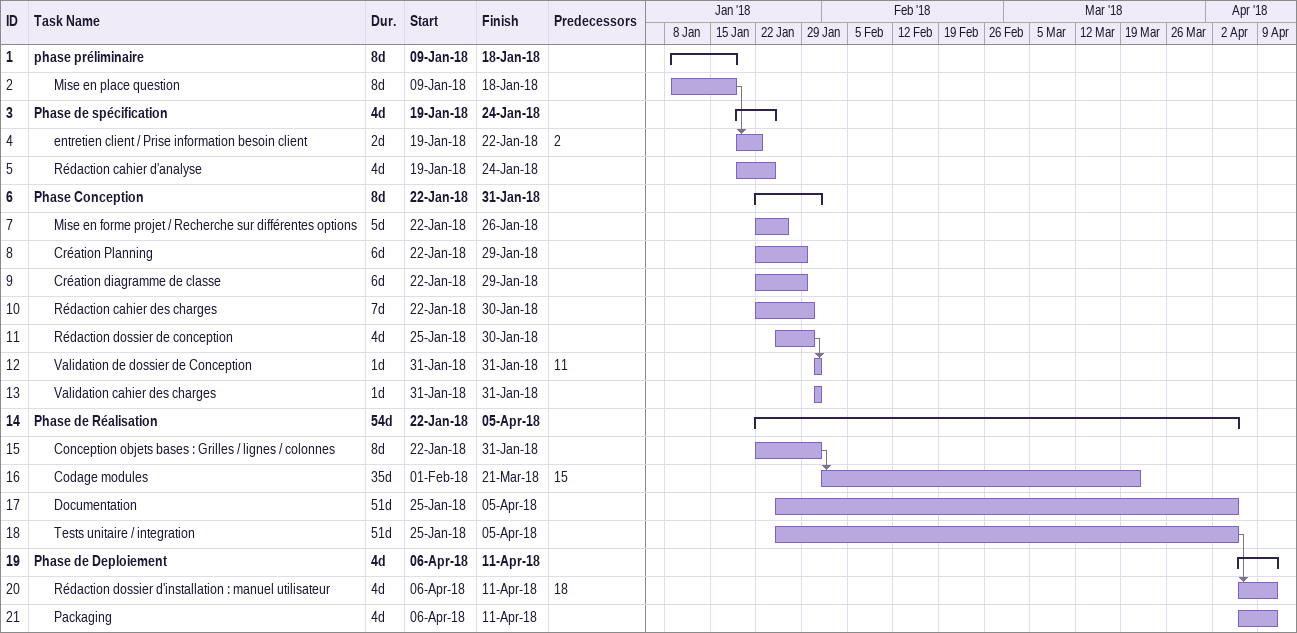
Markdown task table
| ID | Level | Task | Duration | Start | Finish | Predecessors |
|---|---|---|---|---|---|---|
| 1 | 1 | **phase préliminaire** | 8d | 2018-01-09 | 2018-01-18 |  |
| 2 | 2 | Mise en place question | 8d | 2018-01-09 | 2018-01-18 |  |
| 3 | 1 | **Phase de spécification** | 4d | 2018-01-19 | 2018-01-24 |  |
| 4 | 2 | entretien client / Prise information besoin client | 2d | 2018-01-19 | 2018-01-22 | 2 |
| 5 | 2 | Rédaction cahier d'analyse | 4d | 2018-01-19 | 2018-01-24 |  |
| 6 | 1 | **Phase Conception** | 8d | 2018-01-22 | 2018-01-31 |  |
| 7 | 2 | Mise en forme projet / Recherche sur différentes options | 5d | 2018-01-22 | 2018-01-26 |  |
| 8 | 2 | Création Planning | 6d | 2018-01-22 | 2018-01-29 |  |
| 9 | 2 | Création diagramme de classe | 6d | 2018-01-22 | 2018-01-29 |  |
| 10 | 2 | Rédaction cahier des charges | 7d | 2018-01-22 | 2018-01-30 |  |
| 11 | 2 | Rédaction dossier de conception | 4d | 2018-01-25 | 2018-01-30 |  |
| 12 | 2 | Validation de dossier de Conception | 1d | 2018-01-31 | 2018-01-31 | 11 |
| 13 | 2 | Validation cahier des charges | 1d | 2018-01-31 | 2018-01-31 |  |
| 14 | 1 | **Phase de Réalisation** | 54d | 2018-01-22 | 2018-04-05 |  |
| 15 | 2 | Conception objets bases : Grilles / lignes / colonnes | 8d | 2018-01-22 | 2018-01-31 |  |
| 16 | 2 | Codage modules | 35d | 2018-02-01 | 2018-03-21 | 15 |
| 17 | 2 | Documentation | 51d | 2018-01-25 | 2018-04-05 |  |
| 18 | 2 | Tests unitaire / integration | 51d | 2018-01-25 | 2018-04-05 |  |
| 19 | 1 | **Phase de Deploiement** | 4d | 2018-04-06 | 2018-04-11 |  |
| 20 | 2 | Rédaction dossier d'installation : manuel utilisateur | 4d | 2018-04-06 | 2018-04-11 | 18 |
| 21 | 2 | Packaging | 4d | 2018-04-06 | 2018-04-11 |  |
